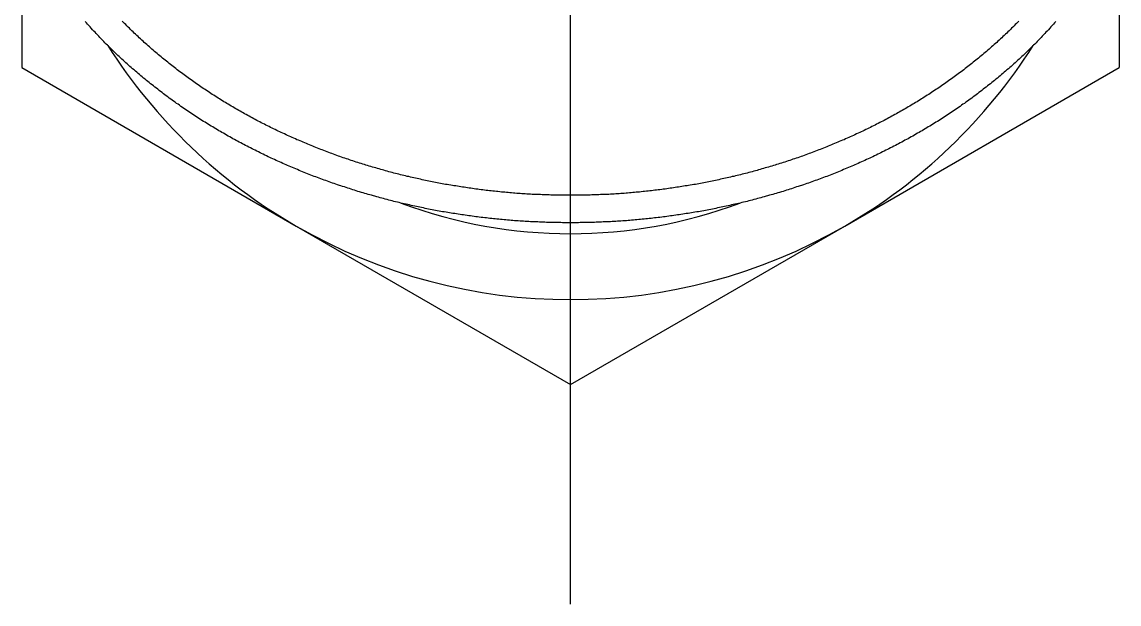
# Model space of a CAD drawing. Extents: x -47.6 to 7.4, y -23.4 to 7.8.
# Drawn here: x -5 to 5, y -7.77 to -2.47 of the extents above; entities that cross this region are included whole.
import ezdxf

# ---------------------------------------------------------------- set-up
doc = ezdxf.new("R2010")
doc.units = 0
doc.linetypes.add('CENTER', pattern=[50.8, 31.75, -6.35, 6.35, -6.35])
doc.layers.get('0').update_dxf_attribs({"linetype": 'CONTINUOUS'})
doc.layers.add('CENTER', color=1, linetype='CENTER')

msp = doc.modelspace()

# ---------------------------------------------------------------- linework, layer by layer
at = {"color": 7, "linetype": 'CONTINUOUS'}
for p, q in [((-5, -1.624), (-5, -2.887)), ((5, -1.624), (5, -2.887)), ((-5, -2.887), (-2.5, -4.33)), ((2.5, -4.33), (5, -2.887)), ((-2.5, -4.33), (0, -5.774)), ((0, -5.774), (2.5, -4.33))]:
    msp.add_line(p, q, dxfattribs=at)
at = {"color": 7}
for points in [[(4.423, -2.467, 0), (4.412, -2.479, 0), (4.401, -2.492, 0), (4.39, -2.504, 0), (4.379, -2.516, 0), (4.368, -2.528, 0), (4.357, -2.541, 0), (4.345, -2.553, 0), (4.334, -2.565, 0), (4.323, -2.577, 0), (4.312, -2.589, 0), (4.3, -2.601, 0), (4.289, -2.613, 0), (4.277, -2.625, 0), (4.266, -2.637, 0), (4.254, -2.648, 0), (4.243, -2.66, 0), (4.231, -2.672, 0), (4.219, -2.683, 0), (4.208, -2.695, 0), (4.196, -2.707, 0), (4.184, -2.718, 0), (4.172, -2.73, 0), (4.161, -2.741, 0), (4.149, -2.752, 0), (4.137, -2.764, 0), (4.125, -2.775, 0), (4.113, -2.786, 0), (4.101, -2.798, 0), (4.089, -2.809, 0), (4.077, -2.82, 0), (4.065, -2.831, 0), (4.052, -2.842, 0), (4.04, -2.853, 0), (4.028, -2.864, 0), (4.016, -2.875, 0), (4.003, -2.886, 0), (3.991, -2.897, 0), (3.978, -2.907, 0), (3.966, -2.918, 0), (3.954, -2.929, 0), (3.941, -2.94, 0), (3.929, -2.95, 0), (3.916, -2.961, 0), (3.903, -2.971, 0), (3.891, -2.982, 0), (3.878, -2.992, 0), (3.865, -3.003, 0), (3.853, -3.013, 0), (3.84, -3.023, 0), (3.827, -3.034, 0), (3.814, -3.044, 0), (3.801, -3.054, 0), (3.788, -3.064, 0), (3.775, -3.074, 0), (3.762, -3.084, 0), (3.749, -3.095, 0), (3.736, -3.105, 0), (3.723, -3.114, 0), (3.71, -3.124, 0), (3.697, -3.134, 0), (3.684, -3.144, 0), (3.671, -3.154, 0), (3.657, -3.164, 0), (3.644, -3.173, 0), (3.631, -3.183, 0), (3.618, -3.192, 0), (3.604, -3.202, 0), (3.591, -3.212, 0), (3.577, -3.221, 0), (3.564, -3.23, 0), (3.551, -3.24, 0), (3.537, -3.249, 0), (3.524, -3.258, 0), (3.51, -3.268, 0), (3.496, -3.277, 0), (3.483, -3.286, 0), (3.469, -3.295, 0), (3.455, -3.304, 0), (3.442, -3.313, 0), (3.428, -3.322, 0), (3.414, -3.331, 0), (3.401, -3.34, 0), (3.387, -3.349, 0), (3.373, -3.358, 0), (3.359, -3.367, 0), (3.345, -3.376, 0), (3.331, -3.384, 0), (3.317, -3.393, 0), (3.303, -3.402, 0), (3.289, -3.41, 0), (3.275, -3.419, 0), (3.261, -3.427, 0), (3.247, -3.436, 0), (3.233, -3.444, 0), (3.219, -3.452, 0), (3.205, -3.461, 0), (3.191, -3.469, 0), (3.177, -3.477, 0), (3.162, -3.485, 0), (3.148, -3.494, 0), (3.134, -3.502, 0), (3.12, -3.51, 0), (3.105, -3.518, 0), (3.091, -3.526, 0), (3.077, -3.534, 0), (3.062, -3.542, 0), (3.048, -3.549, 0), (3.034, -3.557, 0), (3.019, -3.565, 0), (3.005, -3.573, 0), (2.99, -3.58, 0), (2.976, -3.588, 0), (2.961, -3.596, 0), (2.947, -3.603, 0), (2.932, -3.611, 0), (2.918, -3.618, 0), (2.903, -3.626, 0), (2.889, -3.633, 0), (2.874, -3.64, 0), (2.859, -3.648, 0), (2.845, -3.655, 0), (2.83, -3.662, 0), (2.815, -3.669, 0), (2.801, -3.676, 0), (2.786, -3.684, 0), (2.771, -3.691, 0), (2.757, -3.698, 0), (2.742, -3.705, 0), (2.727, -3.711, 0), (2.712, -3.718, 0), (2.697, -3.725, 0), (2.682, -3.732, 0), (2.668, -3.739, 0), (2.653, -3.745, 0), (2.638, -3.752, 0), (2.623, -3.759, 0), (2.608, -3.765, 0), (2.593, -3.772, 0), (2.578, -3.778, 0), (2.563, -3.785, 0), (2.548, -3.791, 0), (2.533, -3.798, 0), (2.518, -3.804, 0), (2.503, -3.81, 0), (2.488, -3.816, 0), (2.473, -3.823, 0), (2.458, -3.829, 0), (2.443, -3.835, 0), (2.428, -3.841, 0), (2.412, -3.847, 0), (2.397, -3.853, 0), (2.382, -3.859, 0), (2.367, -3.865, 0), (2.352, -3.871, 0), (2.337, -3.877, 0), (2.321, -3.882, 0), (2.306, -3.888, 0), (2.291, -3.894, 0), (2.276, -3.9, 0), (2.26, -3.905, 0), (2.245, -3.911, 0), (2.23, -3.916, 0), (2.215, -3.922, 0), (2.199, -3.927, 0), (2.184, -3.933, 0), (2.169, -3.938, 0), (2.153, -3.943, 0), (2.138, -3.949, 0), (2.123, -3.954, 0), (2.107, -3.959, 0), (2.092, -3.964, 0), (2.076, -3.969, 0), (2.061, -3.974, 0), (2.046, -3.98, 0), (2.03, -3.985, 0), (2.015, -3.99, 0), (1.999, -3.994, 0), (1.984, -3.999, 0), (1.968, -4.004, 0), (1.953, -4.009, 0), (1.937, -4.014, 0), (1.922, -4.018, 0), (1.906, -4.023, 0), (1.891, -4.028, 0), (1.875, -4.032, 0), (1.86, -4.037, 0), (1.844, -4.042, 0), (1.829, -4.046, 0), (1.813, -4.05, 0), (1.797, -4.055, 0), (1.782, -4.059, 0), (1.766, -4.064, 0), (1.751, -4.068, 0), (1.735, -4.072, 0), (1.719, -4.076, 0), (1.704, -4.08, 0), (1.688, -4.085, 0), (1.672, -4.089, 0), (1.657, -4.093, 0), (1.641, -4.097, 0), (1.625, -4.101, 0), (1.61, -4.105, 0), (1.594, -4.108, 0), (1.578, -4.112, 0), (1.562, -4.116, 0), (1.547, -4.12, 0), (1.531, -4.124, 0), (1.515, -4.127, 0), (1.499, -4.131, 0), (1.484, -4.135, 0), (1.468, -4.138, 0), (1.452, -4.142, 0), (1.436, -4.145, 0), (1.42, -4.149, 0), (1.405, -4.152, 0), (1.389, -4.155, 0), (1.373, -4.159, 0), (1.357, -4.162, 0), (1.341, -4.165, 0), (1.325, -4.169, 0), (1.309, -4.172, 0), (1.294, -4.175, 0), (1.278, -4.178, 0), (1.262, -4.181, 0), (1.246, -4.184, 0), (1.23, -4.187, 0), (1.214, -4.19, 0), (1.198, -4.193, 0), (1.182, -4.196, 0), (1.166, -4.199, 0), (1.15, -4.201, 0), (1.134, -4.204, 0), (1.119, -4.207, 0), (1.103, -4.209, 0), (1.087, -4.212, 0), (1.071, -4.215, 0), (1.055, -4.217, 0), (1.039, -4.22, 0), (1.023, -4.222, 0), (1.007, -4.225, 0), (0.991, -4.227, 0), (0.975, -4.229, 0), (0.959, -4.232, 0), (0.943, -4.234, 0), (0.927, -4.236, 0), (0.911, -4.238, 0), (0.895, -4.241, 0), (0.879, -4.243, 0), (0.863, -4.245, 0), (0.847, -4.247, 0), (0.831, -4.249, 0), (0.814, -4.251, 0), (0.798, -4.253, 0), (0.782, -4.255, 0), (0.766, -4.256, 0), (0.75, -4.258, 0), (0.734, -4.26, 0), (0.718, -4.262, 0), (0.702, -4.264, 0), (0.686, -4.265, 0), (0.67, -4.267, 0), (0.654, -4.268, 0), (0.638, -4.27, 0), (0.622, -4.271, 0), (0.605, -4.273, 0), (0.589, -4.274, 0), (0.573, -4.276, 0), (0.557, -4.277, 0), (0.541, -4.278, 0), (0.525, -4.28, 0), (0.509, -4.281, 0), (0.493, -4.282, 0), (0.477, -4.283, 0), (0.46, -4.284, 0), (0.444, -4.285, 0), (0.428, -4.286, 0), (0.412, -4.287, 0), (0.396, -4.288, 0), (0.38, -4.289, 0), (0.364, -4.29, 0), (0.347, -4.291, 0), (0.331, -4.292, 0), (0.315, -4.293, 0), (0.299, -4.293, 0), (0.283, -4.294, 0), (0.267, -4.295, 0), (0.251, -4.295, 0), (0.234, -4.296, 0), (0.218, -4.297, 0), (0.202, -4.297, 0), (0.186, -4.297, 0), (0.17, -4.298, 0), (0.154, -4.298, 0), (0.137, -4.299, 0), (0.121, -4.299, 0), (0.105, -4.299, 0), (0.089, -4.299, 0), (0.073, -4.3, 0), (0.057, -4.3, 0), (0.04, -4.3, 0), (0.024, -4.3, 0), (0.008, -4.3, 0), (-0.008, -4.3, 0), (-0.024, -4.3, 0), (-0.04, -4.3, 0), (-0.057, -4.3, 0), (-0.073, -4.3, 0), (-0.089, -4.299, 0), (-0.105, -4.299, 0), (-0.121, -4.299, 0), (-0.137, -4.299, 0), (-0.154, -4.298, 0), (-0.17, -4.298, 0), (-0.186, -4.297, 0), (-0.202, -4.297, 0), (-0.218, -4.297, 0), (-0.234, -4.296, 0), (-0.251, -4.295, 0), (-0.267, -4.295, 0), (-0.283, -4.294, 0), (-0.299, -4.293, 0), (-0.315, -4.293, 0), (-0.331, -4.292, 0), (-0.347, -4.291, 0), (-0.364, -4.29, 0), (-0.38, -4.289, 0), (-0.396, -4.288, 0), (-0.412, -4.287, 0), (-0.428, -4.286, 0), (-0.444, -4.285, 0), (-0.46, -4.284, 0), (-0.477, -4.283, 0), (-0.493, -4.282, 0), (-0.509, -4.281, 0), (-0.525, -4.28, 0), (-0.541, -4.278, 0), (-0.557, -4.277, 0), (-0.573, -4.276, 0), (-0.589, -4.274, 0), (-0.605, -4.273, 0), (-0.622, -4.271, 0), (-0.638, -4.27, 0), (-0.654, -4.268, 0), (-0.67, -4.267, 0), (-0.686, -4.265, 0), (-0.702, -4.264, 0), (-0.718, -4.262, 0), (-0.734, -4.26, 0), (-0.75, -4.258, 0), (-0.766, -4.256, 0), (-0.782, -4.255, 0), (-0.798, -4.253, 0), (-0.814, -4.251, 0), (-0.831, -4.249, 0), (-0.847, -4.247, 0), (-0.863, -4.245, 0), (-0.879, -4.243, 0), (-0.895, -4.241, 0), (-0.911, -4.238, 0), (-0.927, -4.236, 0), (-0.943, -4.234, 0), (-0.959, -4.232, 0), (-0.975, -4.229, 0), (-0.991, -4.227, 0), (-1.007, -4.225, 0), (-1.023, -4.222, 0), (-1.039, -4.22, 0), (-1.055, -4.217, 0), (-1.071, -4.215, 0), (-1.087, -4.212, 0), (-1.103, -4.209, 0), (-1.119, -4.207, 0), (-1.134, -4.204, 0), (-1.15, -4.201, 0), (-1.166, -4.199, 0), (-1.182, -4.196, 0), (-1.198, -4.193, 0), (-1.214, -4.19, 0), (-1.23, -4.187, 0), (-1.246, -4.184, 0), (-1.262, -4.181, 0), (-1.278, -4.178, 0), (-1.294, -4.175, 0), (-1.309, -4.172, 0), (-1.325, -4.169, 0), (-1.341, -4.165, 0), (-1.357, -4.162, 0), (-1.373, -4.159, 0), (-1.389, -4.155, 0), (-1.405, -4.152, 0), (-1.42, -4.149, 0), (-1.436, -4.145, 0), (-1.452, -4.142, 0), (-1.468, -4.138, 0), (-1.484, -4.135, 0), (-1.499, -4.131, 0), (-1.515, -4.127, 0), (-1.531, -4.124, 0), (-1.547, -4.12, 0), (-1.562, -4.116, 0), (-1.578, -4.112, 0), (-1.594, -4.108, 0), (-1.61, -4.105, 0), (-1.625, -4.101, 0), (-1.641, -4.097, 0), (-1.657, -4.093, 0), (-1.672, -4.089, 0), (-1.688, -4.085, 0), (-1.704, -4.08, 0), (-1.719, -4.076, 0), (-1.735, -4.072, 0), (-1.751, -4.068, 0), (-1.766, -4.064, 0), (-1.782, -4.059, 0), (-1.797, -4.055, 0), (-1.813, -4.05, 0), (-1.829, -4.046, 0), (-1.844, -4.041, 0), (-1.86, -4.037, 0), (-1.875, -4.032, 0), (-1.891, -4.028, 0), (-1.906, -4.023, 0), (-1.922, -4.018, 0), (-1.937, -4.014, 0), (-1.953, -4.009, 0), (-1.968, -4.004, 0), (-1.984, -3.999, 0), (-1.999, -3.994, 0), (-2.015, -3.989, 0), (-2.03, -3.985, 0), (-2.046, -3.98, 0), (-2.061, -3.974, 0), (-2.077, -3.969, 0), (-2.092, -3.964, 0), (-2.107, -3.959, 0), (-2.123, -3.954, 0), (-2.138, -3.949, 0), (-2.153, -3.943, 0), (-2.169, -3.938, 0), (-2.184, -3.933, 0), (-2.199, -3.927, 0), (-2.215, -3.922, 0), (-2.23, -3.916, 0), (-2.245, -3.911, 0), (-2.261, -3.905, 0), (-2.276, -3.899, 0), (-2.291, -3.894, 0), (-2.306, -3.888, 0), (-2.322, -3.882, 0), (-2.337, -3.877, 0), (-2.352, -3.871, 0), (-2.367, -3.865, 0), (-2.382, -3.859, 0), (-2.397, -3.853, 0), (-2.413, -3.847, 0), (-2.428, -3.841, 0), (-2.443, -3.835, 0), (-2.458, -3.829, 0), (-2.473, -3.823, 0), (-2.488, -3.816, 0), (-2.503, -3.81, 0), (-2.518, -3.804, 0), (-2.533, -3.798, 0), (-2.548, -3.791, 0), (-2.563, -3.785, 0), (-2.578, -3.778, 0), (-2.593, -3.772, 0), (-2.608, -3.765, 0), (-2.623, -3.759, 0), (-2.638, -3.752, 0), (-2.653, -3.745, 0), (-2.668, -3.739, 0), (-2.682, -3.732, 0), (-2.697, -3.725, 0), (-2.712, -3.718, 0), (-2.727, -3.711, 0), (-2.742, -3.705, 0), (-2.757, -3.698, 0), (-2.771, -3.691, 0), (-2.786, -3.684, 0), (-2.801, -3.676, 0), (-2.815, -3.669, 0), (-2.83, -3.662, 0), (-2.845, -3.655, 0), (-2.859, -3.648, 0), (-2.874, -3.64, 0), (-2.889, -3.633, 0), (-2.903, -3.626, 0), (-2.918, -3.618, 0), (-2.932, -3.611, 0), (-2.947, -3.603, 0), (-2.961, -3.596, 0), (-2.976, -3.588, 0), (-2.99, -3.58, 0), (-3.005, -3.573, 0), (-3.019, -3.565, 0), (-3.034, -3.557, 0), (-3.048, -3.55, 0), (-3.062, -3.542, 0), (-3.077, -3.534, 0), (-3.091, -3.526, 0), (-3.105, -3.518, 0), (-3.12, -3.51, 0), (-3.134, -3.502, 0), (-3.148, -3.494, 0), (-3.162, -3.485, 0), (-3.177, -3.477, 0), (-3.191, -3.469, 0), (-3.205, -3.461, 0), (-3.219, -3.452, 0), (-3.233, -3.444, 0), (-3.247, -3.436, 0), (-3.261, -3.427, 0), (-3.275, -3.419, 0), (-3.289, -3.41, 0), (-3.303, -3.402, 0), (-3.317, -3.393, 0), (-3.331, -3.384, 0), (-3.345, -3.376, 0), (-3.359, -3.367, 0), (-3.373, -3.358, 0), (-3.387, -3.349, 0), (-3.401, -3.34, 0), (-3.414, -3.331, 0), (-3.428, -3.322, 0), (-3.442, -3.313, 0), (-3.455, -3.304, 0), (-3.469, -3.295, 0), (-3.483, -3.286, 0), (-3.496, -3.277, 0), (-3.51, -3.268, 0), (-3.524, -3.259, 0), (-3.537, -3.249, 0), (-3.551, -3.24, 0), (-3.564, -3.23, 0), (-3.577, -3.221, 0), (-3.591, -3.212, 0), (-3.604, -3.202, 0), (-3.618, -3.192, 0), (-3.631, -3.183, 0), (-3.644, -3.173, 0), (-3.657, -3.164, 0), (-3.671, -3.154, 0), (-3.684, -3.144, 0), (-3.697, -3.134, 0), (-3.71, -3.124, 0), (-3.723, -3.114, 0), (-3.736, -3.105, 0), (-3.749, -3.095, 0), (-3.762, -3.084, 0), (-3.775, -3.074, 0), (-3.788, -3.064, 0), (-3.801, -3.054, 0), (-3.814, -3.044, 0), (-3.827, -3.034, 0), (-3.84, -3.023, 0), (-3.853, -3.013, 0), (-3.865, -3.003, 0), (-3.878, -2.992, 0), (-3.891, -2.982, 0), (-3.903, -2.971, 0), (-3.916, -2.961, 0), (-3.929, -2.95, 0), (-3.941, -2.94, 0), (-3.954, -2.929, 0), (-3.966, -2.918, 0), (-3.978, -2.907, 0), (-3.991, -2.897, 0), (-4.003, -2.886, 0), (-4.016, -2.875, 0), (-4.028, -2.864, 0), (-4.04, -2.853, 0), (-4.052, -2.842, 0), (-4.065, -2.831, 0), (-4.077, -2.82, 0), (-4.089, -2.809, 0), (-4.101, -2.798, 0), (-4.113, -2.786, 0), (-4.125, -2.775, 0), (-4.137, -2.764, 0), (-4.149, -2.752, 0), (-4.161, -2.741, 0), (-4.173, -2.73, 0), (-4.184, -2.718, 0), (-4.196, -2.707, 0), (-4.208, -2.695, 0), (-4.219, -2.683, 0), (-4.231, -2.672, 0), (-4.243, -2.66, 0), (-4.254, -2.648, 0), (-4.266, -2.636, 0), (-4.277, -2.625, 0), (-4.289, -2.613, 0), (-4.3, -2.601, 0), (-4.312, -2.589, 0), (-4.323, -2.577, 0), (-4.334, -2.565, 0), (-4.345, -2.553, 0), (-4.357, -2.541, 0), (-4.368, -2.528, 0), (-4.379, -2.516, 0), (-4.39, -2.504, 0), (-4.401, -2.492, 0), (-4.412, -2.479, 0), (-4.423, -2.467, 0)], [(4.087, -2.462, 0), (4.076, -2.473, 0), (4.065, -2.484, 0), (4.054, -2.495, 0), (4.043, -2.506, 0), (4.032, -2.517, 0), (4.021, -2.528, 0), (4.01, -2.539, 0), (3.998, -2.55, 0), (3.987, -2.561, 0), (3.976, -2.572, 0), (3.965, -2.582, 0), (3.953, -2.593, 0), (3.942, -2.604, 0), (3.931, -2.614, 0), (3.919, -2.625, 0), (3.908, -2.636, 0), (3.896, -2.646, 0), (3.885, -2.657, 0), (3.873, -2.667, 0), (3.861, -2.677, 0), (3.85, -2.688, 0), (3.838, -2.698, 0), (3.826, -2.708, 0), (3.815, -2.719, 0), (3.803, -2.729, 0), (3.791, -2.739, 0), (3.779, -2.749, 0), (3.767, -2.759, 0), (3.755, -2.769, 0), (3.743, -2.779, 0), (3.731, -2.789, 0), (3.719, -2.799, 0), (3.707, -2.809, 0), (3.695, -2.819, 0), (3.683, -2.829, 0), (3.671, -2.838, 0), (3.659, -2.848, 0), (3.646, -2.858, 0), (3.634, -2.868, 0), (3.622, -2.877, 0), (3.609, -2.887, 0), (3.597, -2.896, 0), (3.585, -2.906, 0), (3.572, -2.915, 0), (3.56, -2.925, 0), (3.547, -2.934, 0), (3.535, -2.943, 0), (3.522, -2.953, 0), (3.51, -2.962, 0), (3.497, -2.971, 0), (3.484, -2.98, 0), (3.472, -2.989, 0), (3.459, -2.999, 0), (3.446, -3.008, 0), (3.433, -3.017, 0), (3.421, -3.026, 0), (3.408, -3.035, 0), (3.395, -3.043, 0), (3.382, -3.052, 0), (3.369, -3.061, 0), (3.356, -3.07, 0), (3.343, -3.079, 0), (3.33, -3.087, 0), (3.317, -3.096, 0), (3.304, -3.105, 0), (3.291, -3.113, 0), (3.278, -3.122, 0), (3.265, -3.13, 0), (3.252, -3.139, 0), (3.239, -3.147, 0), (3.225, -3.156, 0), (3.212, -3.164, 0), (3.199, -3.172, 0), (3.186, -3.18, 0), (3.172, -3.189, 0), (3.159, -3.197, 0), (3.146, -3.205, 0), (3.132, -3.213, 0), (3.119, -3.221, 0), (3.105, -3.229, 0), (3.092, -3.237, 0), (3.078, -3.245, 0), (3.065, -3.253, 0), (3.051, -3.261, 0), (3.038, -3.269, 0), (3.024, -3.277, 0), (3.011, -3.284, 0), (2.997, -3.292, 0), (2.983, -3.3, 0), (2.97, -3.307, 0), (2.956, -3.315, 0), (2.942, -3.322, 0), (2.929, -3.33, 0), (2.915, -3.337, 0), (2.901, -3.345, 0), (2.887, -3.352, 0), (2.873, -3.36, 0), (2.86, -3.367, 0), (2.846, -3.374, 0), (2.832, -3.381, 0), (2.818, -3.388, 0), (2.804, -3.396, 0), (2.79, -3.403, 0), (2.776, -3.41, 0), (2.762, -3.417, 0), (2.748, -3.424, 0), (2.734, -3.431, 0), (2.72, -3.438, 0), (2.706, -3.444, 0), (2.692, -3.451, 0), (2.678, -3.458, 0), (2.664, -3.465, 0), (2.65, -3.472, 0), (2.636, -3.478, 0), (2.621, -3.485, 0), (2.607, -3.491, 0), (2.593, -3.498, 0), (2.579, -3.504, 0), (2.565, -3.511, 0), (2.55, -3.517, 0), (2.536, -3.524, 0), (2.522, -3.53, 0), (2.507, -3.536, 0), (2.493, -3.543, 0), (2.479, -3.549, 0), (2.464, -3.555, 0), (2.45, -3.561, 0), (2.436, -3.567, 0), (2.421, -3.573, 0), (2.407, -3.579, 0), (2.392, -3.585, 0), (2.378, -3.591, 0), (2.364, -3.597, 0), (2.349, -3.603, 0), (2.335, -3.609, 0), (2.32, -3.615, 0), (2.306, -3.62, 0), (2.291, -3.626, 0), (2.277, -3.632, 0), (2.262, -3.637, 0), (2.247, -3.643, 0), (2.233, -3.649, 0), (2.218, -3.654, 0), (2.204, -3.66, 0), (2.189, -3.665, 0), (2.174, -3.67, 0), (2.16, -3.676, 0), (2.145, -3.681, 0), (2.13, -3.686, 0), (2.116, -3.692, 0), (2.101, -3.697, 0), (2.086, -3.702, 0), (2.072, -3.707, 0), (2.057, -3.712, 0), (2.042, -3.717, 0), (2.027, -3.722, 0), (2.013, -3.727, 0), (1.998, -3.732, 0), (1.983, -3.737, 0), (1.968, -3.742, 0), (1.953, -3.747, 0), (1.939, -3.751, 0), (1.924, -3.756, 0), (1.909, -3.761, 0), (1.894, -3.765, 0), (1.879, -3.77, 0), (1.864, -3.775, 0), (1.849, -3.779, 0), (1.834, -3.784, 0), (1.82, -3.788, 0), (1.805, -3.793, 0), (1.79, -3.797, 0), (1.775, -3.801, 0), (1.76, -3.806, 0), (1.745, -3.81, 0), (1.73, -3.814, 0), (1.715, -3.818, 0), (1.7, -3.823, 0), (1.685, -3.827, 0), (1.67, -3.831, 0), (1.655, -3.835, 0), (1.64, -3.839, 0), (1.625, -3.843, 0), (1.61, -3.847, 0), (1.594, -3.851, 0), (1.579, -3.854, 0), (1.564, -3.858, 0), (1.549, -3.862, 0), (1.534, -3.866, 0), (1.519, -3.869, 0), (1.504, -3.873, 0), (1.489, -3.877, 0), (1.474, -3.88, 0), (1.458, -3.884, 0), (1.443, -3.887, 0), (1.428, -3.891, 0), (1.413, -3.894, 0), (1.398, -3.898, 0), (1.383, -3.901, 0), (1.367, -3.904, 0), (1.352, -3.908, 0), (1.337, -3.911, 0), (1.322, -3.914, 0), (1.306, -3.917, 0), (1.291, -3.92, 0), (1.276, -3.923, 0), (1.261, -3.926, 0), (1.245, -3.93, 0), (1.23, -3.933, 0), (1.215, -3.935, 0), (1.2, -3.938, 0), (1.184, -3.941, 0), (1.169, -3.944, 0), (1.154, -3.947, 0), (1.138, -3.95, 0), (1.123, -3.952, 0), (1.108, -3.955, 0), (1.092, -3.958, 0), (1.077, -3.96, 0), (1.062, -3.963, 0), (1.046, -3.965, 0), (1.031, -3.968, 0), (1.016, -3.97, 0), (1, -3.973, 0), (0.985, -3.975, 0), (0.969, -3.977, 0), (0.954, -3.98, 0), (0.939, -3.982, 0), (0.923, -3.984, 0), (0.908, -3.986, 0), (0.892, -3.989, 0), (0.877, -3.991, 0), (0.862, -3.993, 0), (0.846, -3.995, 0), (0.831, -3.997, 0), (0.815, -3.999, 0), (0.8, -4.001, 0), (0.784, -4.003, 0), (0.769, -4.004, 0), (0.753, -4.006, 0), (0.738, -4.008, 0), (0.722, -4.01, 0), (0.707, -4.012, 0), (0.692, -4.013, 0), (0.676, -4.015, 0), (0.661, -4.016, 0), (0.645, -4.018, 0), (0.63, -4.02, 0), (0.614, -4.021, 0), (0.599, -4.022, 0), (0.583, -4.024, 0), (0.568, -4.025, 0), (0.552, -4.027, 0), (0.537, -4.028, 0), (0.521, -4.029, 0), (0.506, -4.03, 0), (0.49, -4.032, 0), (0.474, -4.033, 0), (0.459, -4.034, 0), (0.443, -4.035, 0), (0.428, -4.036, 0), (0.412, -4.037, 0), (0.397, -4.038, 0), (0.381, -4.039, 0), (0.366, -4.04, 0), (0.35, -4.041, 0), (0.335, -4.041, 0), (0.319, -4.042, 0), (0.304, -4.043, 0), (0.288, -4.044, 0), (0.272, -4.044, 0), (0.257, -4.045, 0), (0.241, -4.046, 0), (0.226, -4.046, 0), (0.21, -4.047, 0), (0.195, -4.047, 0), (0.179, -4.048, 0), (0.163, -4.048, 0), (0.148, -4.048, 0), (0.132, -4.049, 0), (0.117, -4.049, 0), (0.101, -4.049, 0), (0.086, -4.049, 0), (0.07, -4.05, 0), (0.054, -4.05, 0), (0.039, -4.05, 0), (0.023, -4.05, 0), (0.008, -4.05, 0), (-0.008, -4.05, 0), (-0.023, -4.05, 0), (-0.039, -4.05, 0), (-0.055, -4.05, 0), (-0.07, -4.05, 0), (-0.086, -4.049, 0), (-0.101, -4.049, 0), (-0.117, -4.049, 0), (-0.132, -4.049, 0), (-0.148, -4.048, 0), (-0.163, -4.048, 0), (-0.179, -4.048, 0), (-0.195, -4.047, 0), (-0.21, -4.047, 0), (-0.226, -4.046, 0), (-0.241, -4.046, 0), (-0.257, -4.045, 0), (-0.272, -4.044, 0), (-0.288, -4.044, 0), (-0.304, -4.043, 0), (-0.319, -4.042, 0), (-0.335, -4.041, 0), (-0.35, -4.041, 0), (-0.366, -4.04, 0), (-0.381, -4.039, 0), (-0.397, -4.038, 0), (-0.412, -4.037, 0), (-0.428, -4.036, 0), (-0.443, -4.035, 0), (-0.459, -4.034, 0), (-0.474, -4.033, 0), (-0.49, -4.032, 0), (-0.506, -4.03, 0), (-0.521, -4.029, 0), (-0.537, -4.028, 0), (-0.552, -4.027, 0), (-0.568, -4.025, 0), (-0.583, -4.024, 0), (-0.599, -4.022, 0), (-0.614, -4.021, 0), (-0.63, -4.02, 0), (-0.645, -4.018, 0), (-0.661, -4.016, 0), (-0.676, -4.015, 0), (-0.692, -4.013, 0), (-0.707, -4.012, 0), (-0.722, -4.01, 0), (-0.738, -4.008, 0), (-0.753, -4.006, 0), (-0.769, -4.005, 0), (-0.784, -4.003, 0), (-0.8, -4.001, 0), (-0.815, -3.999, 0), (-0.831, -3.997, 0), (-0.846, -3.995, 0), (-0.862, -3.993, 0), (-0.877, -3.991, 0), (-0.892, -3.989, 0), (-0.908, -3.986, 0), (-0.923, -3.984, 0), (-0.939, -3.982, 0), (-0.954, -3.98, 0), (-0.969, -3.977, 0), (-0.985, -3.975, 0), (-1, -3.973, 0), (-1.016, -3.97, 0), (-1.031, -3.968, 0), (-1.046, -3.965, 0), (-1.062, -3.963, 0), (-1.077, -3.96, 0), (-1.092, -3.958, 0), (-1.108, -3.955, 0), (-1.123, -3.952, 0), (-1.138, -3.95, 0), (-1.154, -3.947, 0), (-1.169, -3.944, 0), (-1.184, -3.941, 0), (-1.2, -3.938, 0), (-1.215, -3.935, 0), (-1.23, -3.933, 0), (-1.245, -3.93, 0), (-1.261, -3.927, 0), (-1.276, -3.923, 0), (-1.291, -3.92, 0), (-1.306, -3.917, 0), (-1.322, -3.914, 0), (-1.337, -3.911, 0), (-1.352, -3.908, 0), (-1.367, -3.904, 0), (-1.383, -3.901, 0), (-1.398, -3.898, 0), (-1.413, -3.894, 0), (-1.428, -3.891, 0), (-1.443, -3.887, 0), (-1.458, -3.884, 0), (-1.474, -3.88, 0), (-1.489, -3.877, 0), (-1.504, -3.873, 0), (-1.519, -3.869, 0), (-1.534, -3.866, 0), (-1.549, -3.862, 0), (-1.564, -3.858, 0), (-1.579, -3.854, 0), (-1.594, -3.851, 0), (-1.61, -3.847, 0), (-1.625, -3.843, 0), (-1.64, -3.839, 0), (-1.655, -3.835, 0), (-1.67, -3.831, 0), (-1.685, -3.827, 0), (-1.7, -3.822, 0), (-1.715, -3.818, 0), (-1.73, -3.814, 0), (-1.745, -3.81, 0), (-1.76, -3.806, 0), (-1.775, -3.801, 0), (-1.79, -3.797, 0), (-1.805, -3.793, 0), (-1.819, -3.788, 0), (-1.834, -3.784, 0), (-1.849, -3.779, 0), (-1.864, -3.775, 0), (-1.879, -3.77, 0), (-1.894, -3.765, 0), (-1.909, -3.761, 0), (-1.924, -3.756, 0), (-1.939, -3.751, 0), (-1.953, -3.747, 0), (-1.968, -3.742, 0), (-1.983, -3.737, 0), (-1.998, -3.732, 0), (-2.013, -3.727, 0), (-2.027, -3.722, 0), (-2.042, -3.717, 0), (-2.057, -3.712, 0), (-2.072, -3.707, 0), (-2.086, -3.702, 0), (-2.101, -3.697, 0), (-2.116, -3.692, 0), (-2.131, -3.686, 0), (-2.145, -3.681, 0), (-2.16, -3.676, 0), (-2.174, -3.67, 0), (-2.189, -3.665, 0), (-2.204, -3.66, 0), (-2.218, -3.654, 0), (-2.233, -3.649, 0), (-2.248, -3.643, 0), (-2.262, -3.637, 0), (-2.277, -3.632, 0), (-2.291, -3.626, 0), (-2.306, -3.62, 0), (-2.32, -3.615, 0), (-2.335, -3.609, 0), (-2.349, -3.603, 0), (-2.364, -3.597, 0), (-2.378, -3.591, 0), (-2.393, -3.585, 0), (-2.407, -3.579, 0), (-2.421, -3.573, 0), (-2.436, -3.567, 0), (-2.45, -3.561, 0), (-2.465, -3.555, 0), (-2.479, -3.549, 0), (-2.493, -3.543, 0), (-2.508, -3.536, 0), (-2.522, -3.53, 0), (-2.536, -3.524, 0), (-2.55, -3.517, 0), (-2.565, -3.511, 0), (-2.579, -3.504, 0), (-2.593, -3.498, 0), (-2.607, -3.491, 0), (-2.621, -3.485, 0), (-2.636, -3.478, 0), (-2.65, -3.472, 0), (-2.664, -3.465, 0), (-2.678, -3.458, 0), (-2.692, -3.451, 0), (-2.706, -3.445, 0), (-2.72, -3.438, 0), (-2.734, -3.431, 0), (-2.748, -3.424, 0), (-2.762, -3.417, 0), (-2.776, -3.41, 0), (-2.79, -3.403, 0), (-2.804, -3.396, 0), (-2.818, -3.389, 0), (-2.832, -3.381, 0), (-2.846, -3.374, 0), (-2.86, -3.367, 0), (-2.873, -3.36, 0), (-2.887, -3.352, 0), (-2.901, -3.345, 0), (-2.915, -3.337, 0), (-2.929, -3.33, 0), (-2.942, -3.322, 0), (-2.956, -3.315, 0), (-2.97, -3.307, 0), (-2.983, -3.3, 0), (-2.997, -3.292, 0), (-3.011, -3.284, 0), (-3.024, -3.277, 0), (-3.038, -3.269, 0), (-3.051, -3.261, 0), (-3.065, -3.253, 0), (-3.078, -3.245, 0), (-3.092, -3.237, 0), (-3.105, -3.229, 0), (-3.119, -3.221, 0), (-3.132, -3.213, 0), (-3.146, -3.205, 0), (-3.159, -3.197, 0), (-3.172, -3.189, 0), (-3.186, -3.18, 0), (-3.199, -3.172, 0), (-3.212, -3.164, 0), (-3.225, -3.156, 0), (-3.239, -3.147, 0), (-3.252, -3.139, 0), (-3.265, -3.13, 0), (-3.278, -3.122, 0), (-3.291, -3.113, 0), (-3.304, -3.105, 0), (-3.317, -3.096, 0), (-3.33, -3.087, 0), (-3.343, -3.079, 0), (-3.356, -3.07, 0), (-3.369, -3.061, 0), (-3.382, -3.052, 0), (-3.395, -3.043, 0), (-3.408, -3.035, 0), (-3.421, -3.026, 0), (-3.433, -3.017, 0), (-3.446, -3.008, 0), (-3.459, -2.999, 0), (-3.472, -2.989, 0), (-3.484, -2.98, 0), (-3.497, -2.971, 0), (-3.51, -2.962, 0), (-3.522, -2.953, 0), (-3.535, -2.943, 0), (-3.547, -2.934, 0), (-3.56, -2.925, 0), (-3.572, -2.915, 0), (-3.585, -2.906, 0), (-3.597, -2.896, 0), (-3.609, -2.887, 0), (-3.622, -2.877, 0), (-3.634, -2.868, 0), (-3.646, -2.858, 0), (-3.659, -2.848, 0), (-3.671, -2.838, 0), (-3.683, -2.829, 0), (-3.695, -2.819, 0), (-3.707, -2.809, 0), (-3.719, -2.799, 0), (-3.731, -2.789, 0), (-3.743, -2.779, 0), (-3.755, -2.769, 0), (-3.767, -2.759, 0), (-3.779, -2.749, 0), (-3.791, -2.739, 0), (-3.803, -2.729, 0), (-3.815, -2.719, 0), (-3.826, -2.708, 0), (-3.838, -2.698, 0), (-3.85, -2.688, 0), (-3.861, -2.677, 0), (-3.873, -2.667, 0), (-3.885, -2.657, 0), (-3.896, -2.646, 0), (-3.908, -2.636, 0), (-3.919, -2.625, 0), (-3.931, -2.614, 0), (-3.942, -2.604, 0), (-3.953, -2.593, 0), (-3.965, -2.582, 0), (-3.976, -2.572, 0), (-3.987, -2.561, 0), (-3.998, -2.55, 0), (-4.01, -2.539, 0), (-4.021, -2.528, 0), (-4.032, -2.517, 0), (-4.043, -2.506, 0), (-4.054, -2.495, 0), (-4.065, -2.484, 0), (-4.076, -2.473, 0), (-4.087, -2.462, 0)]]:
    msp.add_polyline3d(points, dxfattribs=at)
at = {"color": 7, "linetype": 'CONTINUOUS'}
for radius, start, end in [(5, 212.4787, 240), (5, 300, 327.5213), (4.4, 249.4855, 290.5145), (5, 240, 300)]:
    msp.add_arc((0, 0), radius, start, end, dxfattribs=at)
at = {"layer": 'CENTER', "color": 1, "linetype": 'CENTER'}
msp.add_line((0, -7.774), (0, 7.774), dxfattribs=at)

doc.saveas('drawing.dxf')
